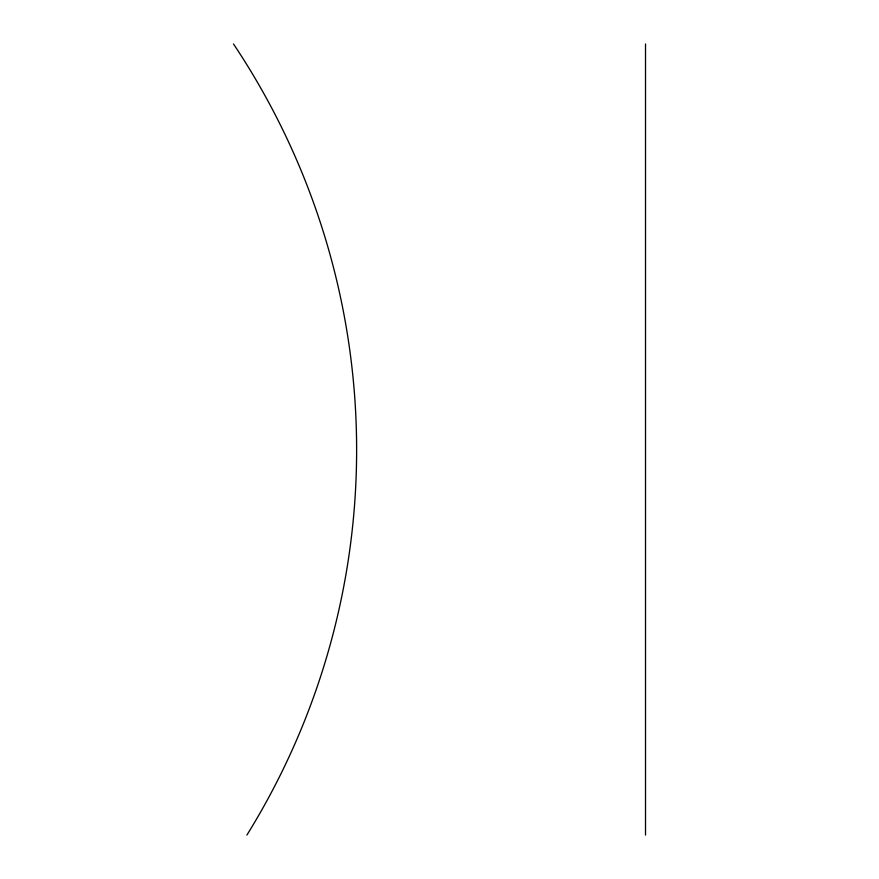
<?xml version="1.0" encoding="UTF-8"?>
<svg xmlns="http://www.w3.org/2000/svg" width="879" height="879" viewBox="0 0 879 879"><rect width="100%" height="100%" fill="white"/><g stroke="black" fill="none" stroke-linecap="round" stroke-linejoin="round"><path stroke-width="1.32" d="M645.516 43.95L645.516 835.05M233.484 43.95A730.79 730.79 0 0 1 246.911 835.05"/></g></svg>
